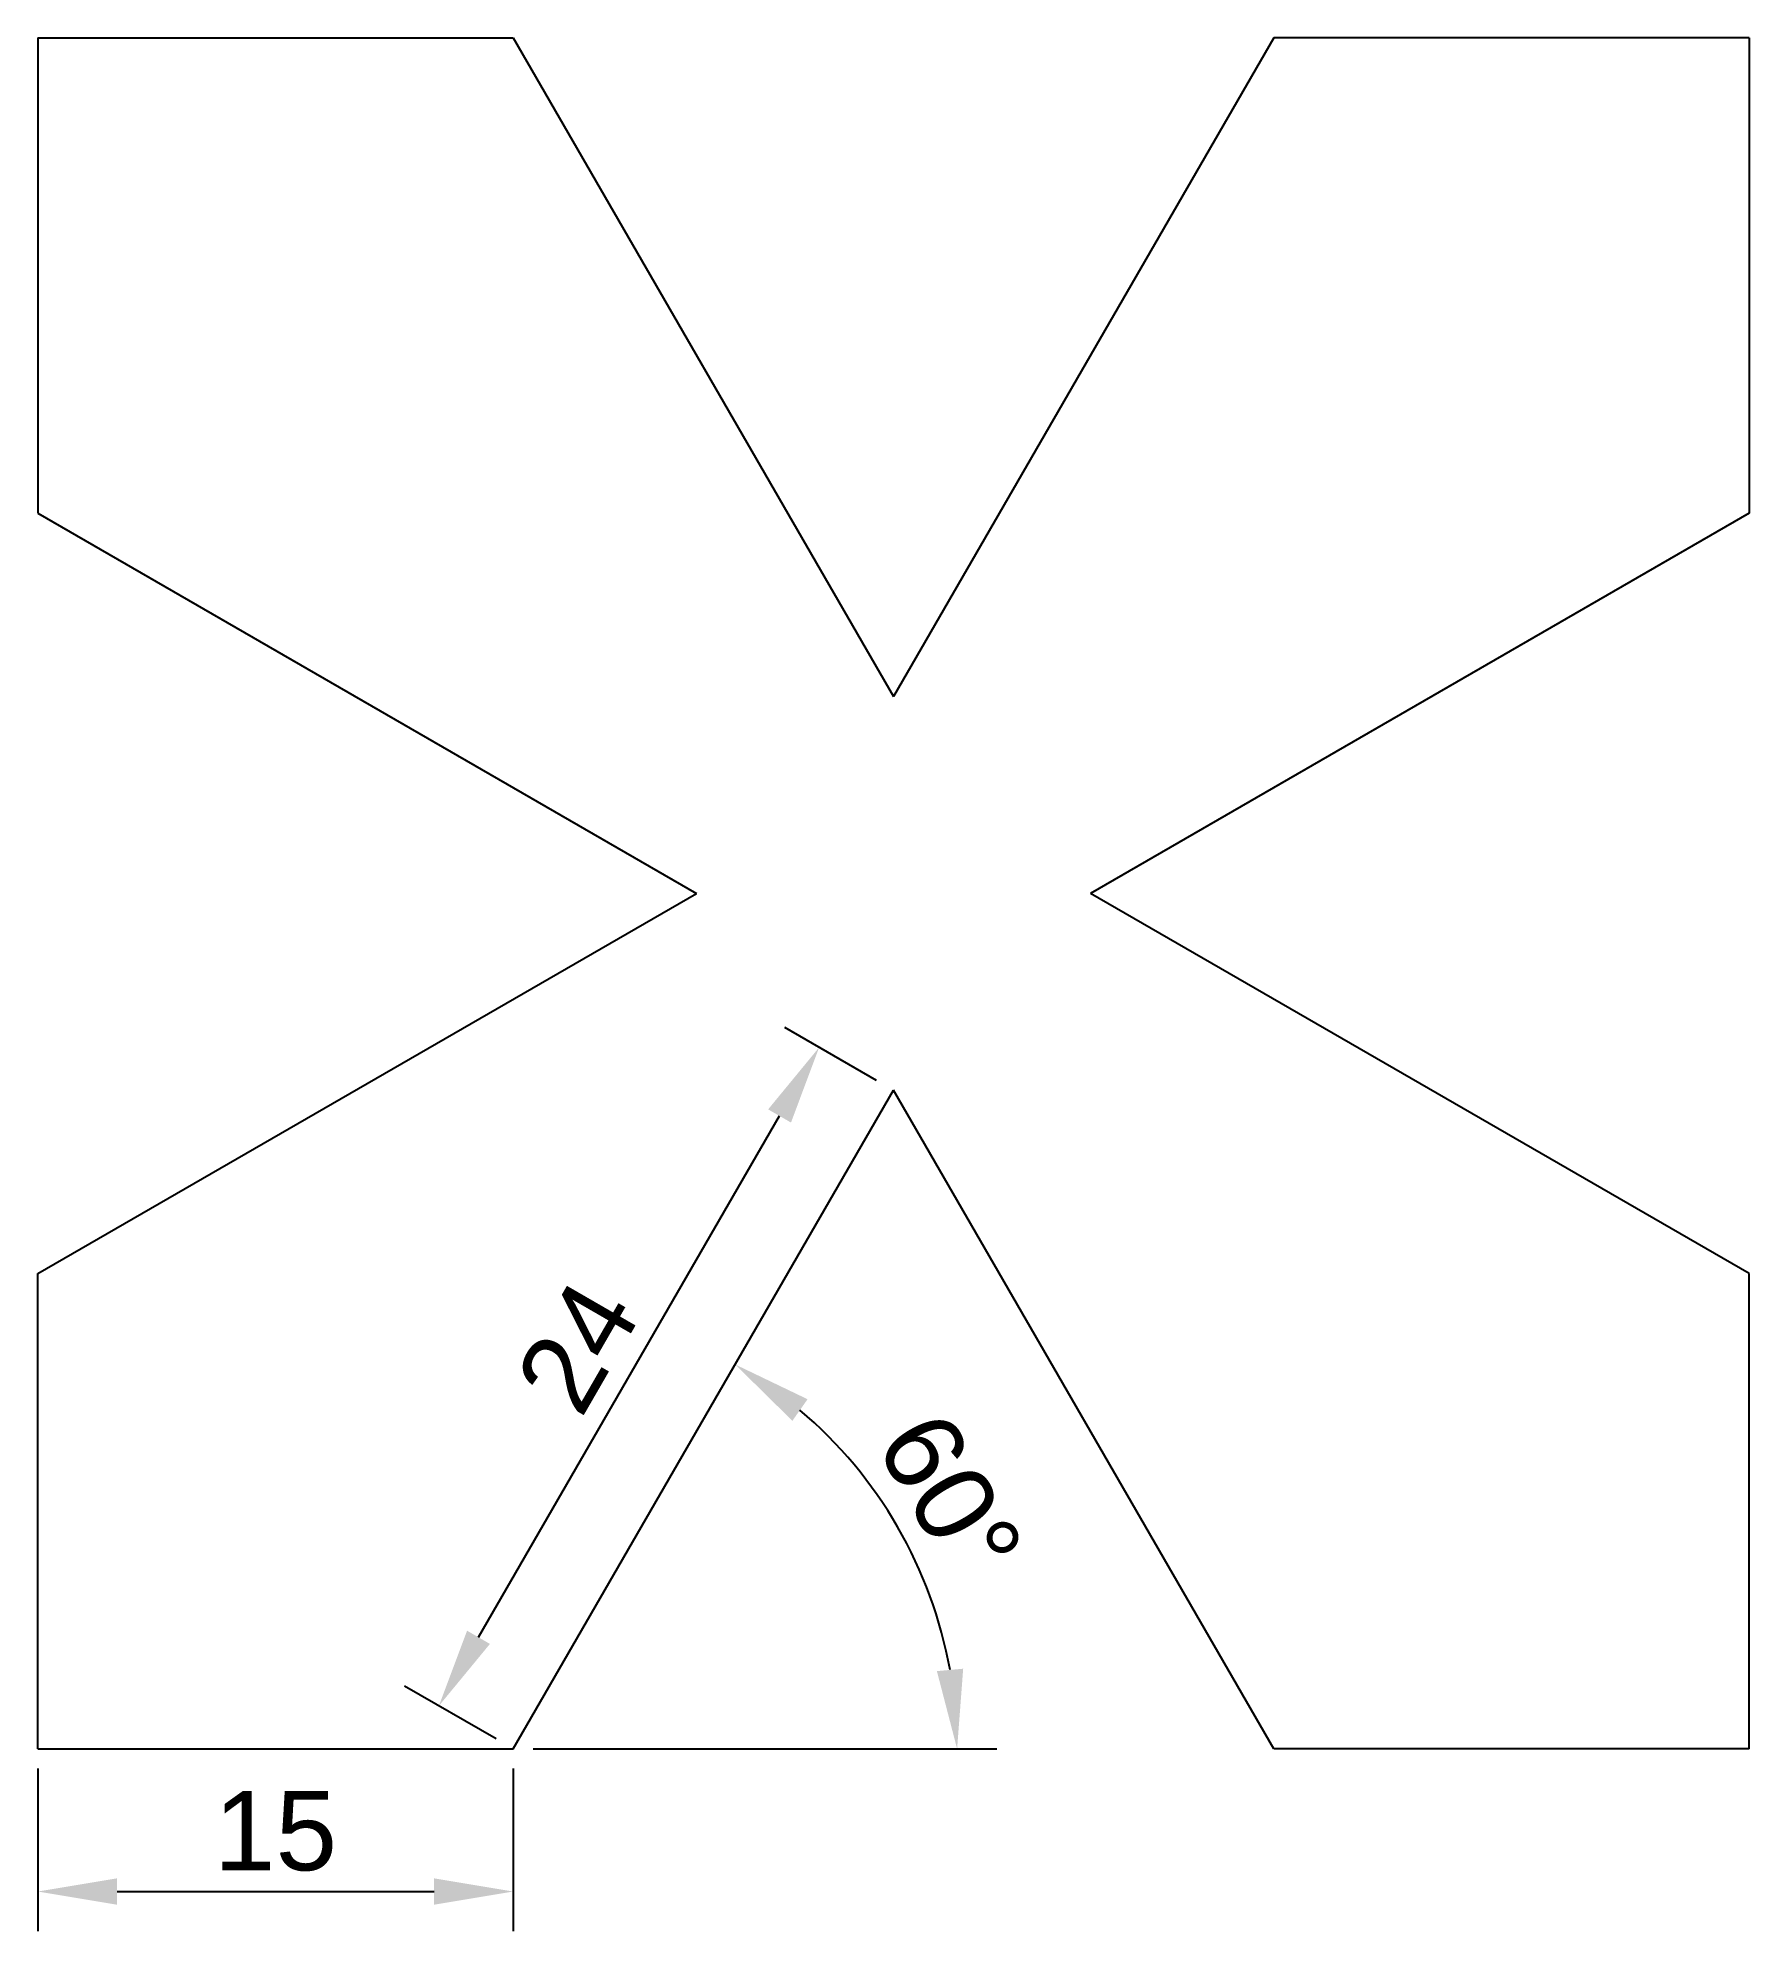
# Model space of a CAD drawing. Header units: millimetres. Extents: x 16 to 2531, y 16 to 1933.
# Drawn here: x 16.3 to 70.3, y 16.5 to 76.3 of the extents above; entities outside this region: 2.
import ezdxf

# ---------------------------------------------------------------- set-up
doc = ezdxf.new("R2010")
doc.units = ezdxf.units.MM
doc.styles.get("Standard").update_dxf_attribs({"font": 'arial.ttf'})
doc.dimstyles.new('ISO-25', dxfattribs={"dimtxt": 2.5, "dimasz": 2.5, "dimexe": 1.25, "dimexo": 0.625, "dimtad": 1, "dimtxsty": 'Standard', "dimcen": 2.5, "dimadec": 0, "dimazin": 0, "dimtfac": 1, "dimtmove": 0, "dimatfit": 3, "dimfxl": 1, "dimarcsym": 0})

# ---------------------------------------------------------------- blocks, each defined once
blk = doc.blocks.new('*D2')
at = {"color": 0, "lineweight": -2, "transparency": 16777216}
for p, q in [((16.325, 21.626), (16.325, 16.497)), ((31.325, 21.626), (31.325, 16.497)), ((18.825, 17.747), (28.825, 17.747))]:
    blk.add_line(p, q, dxfattribs=at)
at = {"color": 0, "transparency": 16777216}
for points in [[(18.825, 18.164), (18.825, 17.33), (16.325, 17.747)], [(28.825, 18.164), (28.825, 17.33), (31.325, 17.747)]]:
    blk.add_solid(points, dxfattribs=at)
at = {"layer": 'Defpoints', "color": 0, "transparency": 16777216}
for p in [(16.325, 22.251), (31.325, 22.251), (31.325, 17.747)]:
    blk.add_point(p, dxfattribs=at)
at = {"color": 0, "transparency": 16777216, "insert": (23.825, 19.648), "char_height": 2.5, "attachment_point": 5}
blk.add_mtext('15', dxfattribs=at)
blk = doc.blocks.new('*D3')
at = {"color": 0, "lineweight": -2, "transparency": 16777216}
for p, q in [((42.784, 43.349), (39.897, 45.015)), ((30.229, 25.771), (39.729, 42.225)), ((30.784, 22.564), (27.897, 24.231))]:
    blk.add_line(p, q, dxfattribs=at)
at = {"color": 0, "transparency": 16777216}
for points in [[(39.369, 42.433), (40.09, 42.017), (40.979, 44.39)], [(29.869, 25.979), (30.59, 25.562), (28.979, 23.606)]]:
    blk.add_solid(points, dxfattribs=at)
at = {"layer": 'Defpoints', "color": 0, "transparency": 16777216}
for p in [(40.979, 44.39), (43.325, 43.036), (31.325, 22.251)]:
    blk.add_point(p, dxfattribs=at)
at = {"color": 0, "transparency": 16777216, "insert": (33.351, 34.938), "char_height": 2.5, "attachment_point": 5, "rotation": 60}
blk.add_mtext('24', dxfattribs=at)
blk = doc.blocks.new('*D4')
at = {"color": 0, "lineweight": -2, "transparency": 16777216}
blk.add_line((31.95, 22.251), (46.582, 22.251), dxfattribs=at)
blk.add_arc((31.325, 22.251), 14.007, 10.23963, 49.76037, dxfattribs=at)
at = {"color": 0, "transparency": 16777216}
for points in [[(40.134, 32.603), (40.613, 33.285), (38.329, 34.382)], [(45.524, 24.779), (44.694, 24.704), (45.332, 22.251)]]:
    blk.add_solid(points, dxfattribs=at)
at = {"layer": 'Defpoints', "color": 0, "transparency": 16777216}
for p in [(43.325, 43.036), (44.487, 27.042), (16.325, 22.251), (31.325, 22.251), (31.325, 22.251)]:
    blk.add_point(p, dxfattribs=at)
at = {"color": 0, "transparency": 16777216, "insert": (45.102, 30.206), "char_height": 2.5, "attachment_point": 5, "rotation": 300}
blk.add_mtext('60°', dxfattribs=at)

msp = doc.modelspace()

# ---------------------------------------------------------------- linework, layer by layer
for p, q in [((2501.085, 1932.511), (2516.085, 1932.511)), ((2516.085, 1932.511), (2531.085, 1932.511)), ((16.325, 76.251), (31.325, 76.251)), ((16.325, 76.251), (16.325, 61.251)), ((31.325, 76.251), (43.325, 55.467)), ((55.325, 76.251), (43.325, 55.467)), ((70.325, 76.251), (55.325, 76.251)), ((70.325, 76.251), (70.325, 61.251)), ((16.325, 61.251), (37.109, 49.251)), ((70.325, 61.251), (49.54, 49.251)), ((16.325, 37.251), (37.109, 49.251)), ((70.325, 37.251), (49.54, 49.251)), ((31.325, 22.251), (43.325, 43.036)), ((55.325, 22.251), (43.325, 43.036)), ((16.325, 22.251), (16.325, 37.251)), ((70.325, 22.251), (70.325, 37.251)), ((16.325, 22.251), (31.325, 22.251)), ((70.325, 22.251), (55.325, 22.251))]:
    msp.add_line(p, q)

# ---------------------------------------------------------------- dimensions: what is measured, and where the dimension line sits
dim = msp.add_aligned_dim(p1=(31.325, 22.251), p2=(43.325, 43.036), distance=2.708, dimstyle='ISO-25')
dim.commit()
dim.dimension.update_dxf_attribs({"geometry": '*D3', "text_midpoint": (33.351, 34.938)})
dim = msp.add_angular_dim_2l(base=(44.487, 27.042), line1=((16.325, 22.251), (31.325, 22.251)), line2=((31.325, 22.251), (43.325, 43.036)), dimstyle='ISO-25')
dim.commit()
dim.dimension.update_dxf_attribs({"geometry": '*D4', "text_midpoint": (45.102, 30.206)})
dim = msp.add_linear_dim(base=(31.325, 17.747), p1=(16.325, 22.251), p2=(31.325, 22.251), dimstyle='ISO-25')
dim.commit()
dim.dimension.update_dxf_attribs({"geometry": '*D2', "text_midpoint": (23.825, 19.648)})

doc.saveas('drawing.dxf')
